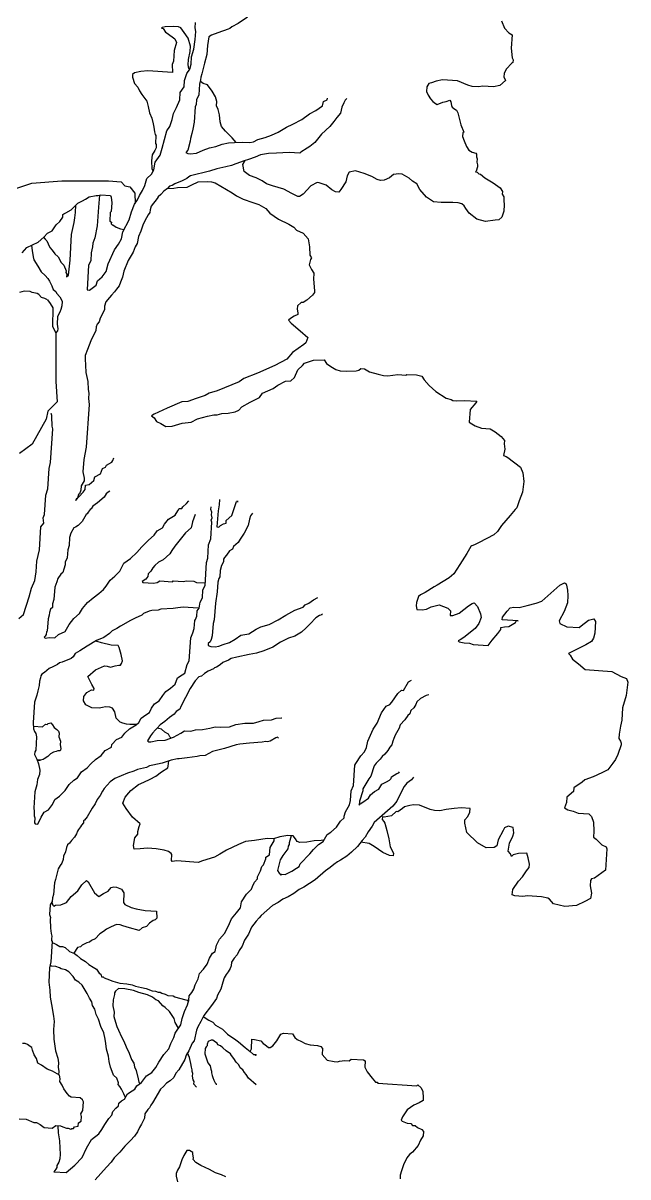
# Model space of a CAD drawing. Header units: millimetres. Extents: x 577 to 2337, y 236 to 943.
# Drawn here: x 830.616 to 832.679, y 705.411 to 709.348 of the extents above; entities that cross this region are included whole.
import ezdxf

# ---------------------------------------------------------------- set-up
doc = ezdxf.new("R2010")
doc.units = ezdxf.units.MM
doc.header["$LTSCALE"] = 0.01
doc.layers.add('06-Furn', color=4, linetype='Continuous')

# ---------------------------------------------------------------- blocks, each defined once
blk = doc.blocks.new('d3')
at = {"layer": '06-Furn', "color": 94}
for points in [[(869.8665, 695.8029), (869.877, 695.7779), (869.8911, 695.7618), (869.9027, 695.7549), (869.8997, 695.7097), (869.9035, 695.6761), (869.9061, 695.6698), (869.9055, 695.6608), (869.9023, 695.6579), (869.8828, 695.638), (869.8757, 695.6233), (869.8749, 695.6113), (869.8802, 695.5988), (869.8608, 695.5819), (869.8393, 695.5773), (869.8031, 695.5797), (869.7878, 695.5777), (869.7666, 695.5791), (869.7518, 695.5831), (869.7163, 695.5976), (869.665, 695.601), (869.6435, 695.5964), (869.628, 695.5914), (869.6187, 695.589), (869.6119, 695.5773), (869.6109, 695.5622), (869.6161, 695.5497), (869.6244, 695.5371), (869.6328, 695.5274), (869.6415, 695.5207), (869.6473, 695.5173), (869.666, 695.5252), (869.6783, 695.5274), (869.6908, 695.5326), (869.6934, 695.5264), (869.6956, 695.5141), (869.6982, 695.5079), (869.7069, 695.5012), (869.7127, 695.4978), (869.7181, 695.4883), (869.7276, 695.4483), (869.738, 695.4233), (869.7348, 695.4205), (869.734, 695.4084), (869.739, 695.3929), (869.7469, 695.3742), (869.7551, 695.3615), (869.7668, 695.3547), (869.7787, 695.3509), (869.7815, 695.3476), (869.7809, 695.3386), (869.7835, 695.3324), (869.7827, 695.3203), (869.7851, 695.311), (869.7847, 695.305), (869.7807, 695.2901), (869.7775, 695.2873), (869.7835, 695.2869), (869.7891, 695.2804), (869.7952, 695.28), (869.8094, 695.2669), (869.8386, 695.2498), (869.8618, 695.2331), (869.87, 695.2204), (869.8694, 695.2114), (869.8748, 695.2019), (869.874, 695.1899), (869.876, 695.1746), (869.8746, 695.1534), (869.8672, 695.1327), (869.8575, 695.1242), (869.8452, 695.122), (869.8116, 695.1182), (869.7819, 695.1263), (869.7559, 695.1462), (869.7448, 695.1621), (869.7394, 695.1716), (869.7307, 695.1782), (869.7189, 695.182), (869.7008, 695.1832), (869.6613, 695.1829), (869.6341, 695.1847), (869.611, 695.2014), (869.5885, 695.2271), (869.5776, 695.2461), (869.5631, 695.2561), (869.5517, 695.266), (869.5283, 695.2797), (869.5162, 695.2805), (869.4979, 695.2787), (869.485, 695.2674), (869.4663, 695.2596), (869.454, 695.2574), (869.4422, 695.2612), (869.4247, 695.2714), (869.3981, 695.2823), (869.3683, 695.2904), (869.3468, 695.2858), (869.3399, 695.2741), (869.3355, 695.2532), (869.3186, 695.227), (869.312, 695.2183), (869.2999, 695.2192), (869.2882, 695.226), (869.2681, 695.2425), (869.2443, 695.2502), (869.2383, 695.2506), (869.2164, 695.2399), (869.1902, 695.2113), (869.1775, 695.2031), (869.1715, 695.2035), (869.151, 695.2139), (869.1246, 695.2278), (869.086, 695.2395), (869.0652, 695.247), (869.0507, 695.257), (869.0302, 695.2675), (869.0065, 695.2752), (868.9892, 695.2884), (868.9847, 695.313), (868.9924, 695.3261)], [(868.8033, 695.6374), (868.8005, 695.6407), (868.7983, 695.6529), (868.7995, 695.6711), (868.8043, 695.698), (868.8055, 695.7161), (868.7983, 695.7439), (868.7844, 695.763), (868.7733, 695.7789), (868.7645, 695.7825), (868.7494, 695.7836), (868.719, 695.7826), (868.7097, 695.7801), (868.7065, 695.7773), (868.7126, 695.7769), (868.7208, 695.7642), (868.7266, 695.7608), (868.7526, 695.7409), (868.7578, 695.7284), (868.75, 695.7017), (868.7476, 695.6654), (868.7437, 695.6536), (868.7449, 695.6262), (868.6604, 695.6318), (868.6361, 695.6304), (868.6145, 695.6258), (868.6081, 695.6202), (868.6075, 695.6111), (868.6151, 695.5894), (868.6264, 695.5765), (868.6316, 695.564), (868.6399, 695.5513), (868.6566, 695.529), (868.6614, 695.5105), (868.666, 695.489), (868.6739, 695.4702), (868.6787, 695.4517), (868.6809, 695.4394), (868.6829, 695.4241), (868.6853, 695.4149), (868.6881, 695.4117), (868.6863, 695.3845), (868.6891, 695.3813), (868.6883, 695.3692), (868.6847, 695.3603), (868.6746, 695.3459), (868.6732, 695.3247), (868.6744, 695.2974), (868.6783, 695.2898)], [(868.9619, 695.3879), (868.9483, 695.4034), (868.9256, 695.4261), (868.9115, 695.4422), (868.9065, 695.4577), (868.9051, 695.4821), (868.9003, 695.5006), (868.895, 695.5131), (868.896, 695.5281), (868.891, 695.5436), (868.8802, 695.5626), (868.8635, 695.5849), (868.8486, 695.5889), (868.8399, 695.5956), (868.8392, 695.5974)], [(868.3181, 694.8512), (868.3269, 694.838), (868.3362, 694.8233), (868.3354, 694.7591), (868.3461, 694.7377), (868.3461, 694.7057), (868.3461, 694.6576), (868.3461, 694.6148), (868.3461, 694.572), (868.3514, 694.5026), (868.3193, 694.4705), (868.314, 694.4438), (868.2658, 694.3582), (868.2658, 694.3582), (868.223, 694.3262)], [(868.2129, 695.2316), (868.2644, 695.2487), (868.3673, 695.2573), (868.5088, 695.2573), (868.5259, 695.2573), (868.5688, 695.253), (868.5817, 695.2402), (868.5988, 695.2359), (868.616, 695.2145), (868.6167, 695.1797)], [(868.7275, 695.2301), (868.7489, 695.2317), (868.7611, 695.234), (868.7946, 695.2347), (868.8103, 695.2428), (868.8322, 695.2535), (868.8626, 695.2545), (868.8777, 695.2534), (868.8895, 695.2496), (868.9479, 695.2154), (868.9624, 695.2053), (868.9859, 695.1947), (869.0185, 695.1834), (869.0393, 695.1759), (869.0626, 695.1622), (869.0767, 695.1461), (869.1057, 695.126), (869.1409, 695.1085), (869.1584, 695.0982), (869.1668, 695.0886), (869.1904, 695.0779), (869.2073, 695.0586), (869.2115, 695.031), (869.2127, 695.0036), (869.2181, 694.9942), (869.2147, 694.9883), (869.2105, 694.9704), (869.2185, 694.9547), (869.2268, 694.942), (869.2254, 694.9209), (869.2288, 694.8813), (869.2284, 694.8752), (869.2217, 694.8666), (869.2024, 694.8497), (869.1897, 694.8414), (869.1837, 694.8418), (869.1708, 694.8306), (869.17, 694.8185), (869.1722, 694.8062), (869.1718, 694.8002), (869.1593, 694.795), (869.1466, 694.7867), (869.1402, 694.7811), (869.1487, 694.7714), (869.1802, 694.745), (869.206, 694.7221), (869.1988, 694.7044), (869.1923, 694.6987), (869.1541, 694.671), (869.1343, 694.648), (869.0935, 694.6265), (869.0341, 694.6002), (868.9874, 694.5821), (868.9715, 694.571), (868.8966, 694.5396), (868.8689, 694.5324), (868.8562, 694.5241), (868.8252, 694.5141), (868.7972, 694.5038), (868.7759, 694.5022), (868.726, 694.4813), (868.6821, 694.46), (868.6726, 694.4545), (868.6813, 694.4479), (868.6895, 694.4352), (868.7042, 694.4282), (868.7217, 694.4179), (868.7431, 694.4195), (868.7771, 694.4294), (868.8077, 694.4334), (868.8296, 694.444), (868.8636, 694.4539), (868.8852, 694.4585), (868.8972, 694.4577), (868.9127, 694.4627), (868.9341, 694.4643), (868.9586, 694.4688), (868.9711, 694.474), (868.981, 694.4855), (869.0093, 694.5018), (869.0407, 694.5179), (869.0508, 694.5323), (869.0882, 694.548), (869.1041, 694.5591), (869.1293, 694.5726), (869.1476, 694.5744), (869.1605, 694.5857), (869.1714, 694.6122), (869.1875, 694.6263), (869.1941, 694.635), (869.2251, 694.645), (869.2615, 694.6456), (869.2698, 694.6329), (869.2843, 694.6229), (869.3018, 694.6126), (869.3167, 694.6086), (869.3378, 694.6072), (869.3712, 694.6079), (869.3805, 694.6104), (869.3869, 694.616), (869.399, 694.6152), (869.4165, 694.6049), (869.4463, 694.5969), (869.4642, 694.5926), (869.4793, 694.5916), (869.5129, 694.5954), (869.54, 694.5936), (869.5433, 694.5964), (869.5765, 694.5942), (869.5944, 694.59), (869.6026, 694.5773), (869.6195, 694.558), (869.6425, 694.5383), (869.6773, 694.5147), (869.6952, 694.5105), (869.701, 694.5071), (869.7131, 694.5063), (869.7405, 694.5075), (869.7827, 694.5046), (869.7793, 694.4988), (869.7596, 694.4759), (869.7568, 694.4336), (869.7654, 694.4269), (869.7771, 694.4201), (869.7978, 694.4127), (869.828, 694.4106), (869.8455, 694.4004), (869.8656, 694.3839), (869.8769, 694.371), (869.8761, 694.3589), (869.8779, 694.3406), (869.8735, 694.3197), (869.8823, 694.316), (869.8881, 694.3126), (869.9314, 694.2794), (869.9393, 694.2607), (869.9433, 694.2301), (869.9378, 694.1941), (869.9268, 694.1645), (869.9191, 694.1407), (869.9127, 694.1351), (869.8962, 694.115), (869.8666, 694.0806), (869.8531, 694.0603), (869.8402, 694.049), (869.7899, 694.022), (869.7742, 694.014), (869.7649, 694.0116), (869.7617, 694.0088), (869.748, 693.9854), (869.7243, 693.9476), (869.7039, 693.9156), (869.6878, 693.9015), (869.6468, 693.877), (869.6373, 693.8715), (869.6057, 693.8524), (869.59, 693.8444), (869.5836, 693.8387), (869.5761, 693.818), (869.5753, 693.8059), (869.5775, 693.7937), (869.5956, 693.7925), (869.6109, 693.7945), (869.6266, 693.8025), (869.6544, 693.8097), (869.684, 693.7987), (869.6924, 693.789), (869.6914, 693.7739), (869.7005, 693.7733), (869.7222, 693.781), (869.7542, 693.8061), (869.7669, 693.8144), (869.7731, 693.817), (869.7844, 693.8041), (869.7949, 693.7791), (869.7971, 693.7669), (869.7896, 693.7461), (869.7763, 693.7288), (869.7379, 693.698), (869.7252, 693.6898), (869.719, 693.6872), (869.7218, 693.684), (869.7397, 693.6797), (869.7578, 693.6785), (869.7697, 693.6747), (869.821, 693.6713), (869.8343, 693.6886), (869.854, 693.7115), (869.8641, 693.726), (869.8645, 693.732), (869.8768, 693.7342), (869.8921, 693.7362), (869.9142, 693.7499), (869.9176, 693.7558), (869.9237, 693.7554), (869.8693, 693.759), (869.8699, 693.768), (869.8864, 693.7882), (869.8963, 693.7996), (869.9086, 693.8018), (869.9267, 693.8006), (869.9545, 693.8079), (869.9852, 693.8149), (870.004, 693.8228), (870.0652, 693.8763), (870.0809, 693.8843), (870.0867, 693.8809), (870.0891, 693.8716), (870.0913, 693.8594), (870.0931, 693.8411), (870.0915, 693.8169), (870.0804, 693.7873), (870.0631, 693.7551), (870.0655, 693.7459), (870.0891, 693.7352), (870.1313, 693.7324), (870.1378, 693.738), (870.1633, 693.7575), (870.1819, 693.7623), (870.1873, 693.7529), (870.1847, 693.7136), (870.1804, 693.6957), (870.1736, 693.6841), (870.1547, 693.6732), (870.0951, 693.6438), (870.1007, 693.6374), (870.109, 693.6247), (870.1291, 693.6082), (870.152, 693.5885), (870.2426, 693.5824), (870.2748, 693.5651), (870.2925, 693.5579), (870.2977, 693.5454), (870.2917, 693.5003), (870.2798, 693.4586), (870.277, 693.4164), (870.2725, 693.3955), (870.2677, 693.3685), (870.2667, 693.3534), (870.2721, 693.3439), (870.2747, 693.3377), (870.2743, 693.3317), (870.2631, 693.2991), (870.2558, 693.2814), (870.246, 693.2699), (870.2292, 693.2467), (870.2135, 693.2387), (870.1916, 693.228), (870.1791, 693.2228), (870.1512, 693.2125), (870.1415, 693.2041), (870.1129, 693.1848), (870.1121, 693.1727), (870.0896, 693.153), (870.0883, 693.1349), (870.0811, 693.1172), (870.0928, 693.1103), (870.1107, 693.1061), (870.1284, 693.0988), (870.1646, 693.0964), (870.1731, 693.0868), (870.1809, 693.068), (870.1819, 693.0377), (870.1805, 693.0165), (870.1891, 693.0099), (870.2091, 692.9904), (870.2238, 692.9833), (870.2264, 692.9771), (870.2215, 692.9046), (870.1833, 692.8769), (870.174, 692.8744), (870.1706, 692.8686), (870.1694, 692.8505), (870.1738, 692.8259), (870.1696, 692.808), (870.1507, 692.7972), (870.1225, 692.7839), (870.0828, 692.7805), (870.044, 692.7891), (870.0299, 692.8052), (870.0241, 692.8087), (870.0032, 692.8131), (869.9549, 692.8163), (869.9396, 692.8143), (869.9124, 692.8161), (869.9035, 692.8198), (869.9047, 692.8379), (869.9249, 692.8669), (869.938, 692.8811), (869.9515, 692.9015), (869.9613, 692.9129), (869.9621, 692.925), (869.9575, 692.9465), (869.9525, 692.962), (869.9251, 692.9608), (869.9066, 692.956), (869.9001, 692.9504), (869.8977, 692.9596), (869.8893, 692.9693), (869.8941, 692.9963), (869.9048, 693.0198), (869.9086, 693.0317), (869.9068, 693.05), (869.8889, 693.0542), (869.8764, 693.049), (869.8728, 693.0401), (869.8555, 693.0079), (869.851, 692.987), (869.8416, 692.9816), (869.8142, 692.9804), (869.785, 692.9975), (869.748, 693.0333), (869.741, 693.0641), (869.7418, 693.0762), (869.7517, 693.0877), (869.7587, 693.1023), (869.7595, 693.1144), (869.7293, 693.1164), (869.705, 693.115), (869.6774, 693.1108), (869.6559, 693.1062), (869.6377, 693.1074), (869.6229, 693.1114), (869.5874, 693.1259), (869.5663, 693.1273), (869.554, 693.1251), (869.5355, 693.1203), (869.5291, 693.1147), (869.5132, 693.1036), (869.5071, 693.104), (869.491, 693.0899), (869.4665, 693.0855), (869.4604, 693.0859), (869.4598, 693.0768), (869.4655, 693.0704), (869.4681, 693.0642), (869.4755, 693.0394), (869.4828, 693.0116), (869.487, 692.9841), (869.4977, 692.9621), (869.497, 692.9531), (869.485, 692.9539), (869.4614, 692.9645), (869.4325, 692.9847), (869.4149, 692.9949), (869.3868, 693)], [(868.3181, 694.8512), (868.3093, 694.8548), (868.2974, 694.8587), (868.2889, 694.8683), (868.2831, 694.8718), (868.2652, 694.876), (868.2594, 694.8794), (868.2382, 694.8808), (868.2227, 694.8758)], [(868.2318, 695.0116), (868.2481, 695.0287), (868.2858, 695.0474), (868.3051, 695.0643), (868.3182, 695.0786), (868.3339, 695.0867), (868.3474, 695.107), (868.3602, 695.1183), (868.3703, 695.1328), (868.3709, 695.1418), (868.3741, 695.1446), (868.3804, 695.1472), (868.3993, 695.1581), (868.422, 695.1808), (868.4377, 695.1889), (868.4472, 695.1943), (868.4599, 695.2026), (868.4844, 695.207), (868.4905, 695.2066), (868.4997, 695.209), (868.5329, 695.2068), (868.5355, 695.2005), (868.5373, 695.1822), (868.5353, 695.152), (868.5321, 695.1492), (868.5301, 695.119), (868.5359, 695.1156), (868.5355, 695.1096), (868.5383, 695.1064), (868.5414, 695.1062)], [(868.5414, 695.1062), (868.5522, 695.0982), (868.567, 695.0926), (868.5794, 695.091)], [(868.6224, 693.4016), (868.5992, 693.4012), (868.5871, 693.402), (868.5752, 693.4059), (868.5664, 693.4095), (868.5521, 693.4226), (868.5475, 693.4441), (868.5392, 693.4568), (868.5304, 693.4604), (868.5153, 693.4614), (868.506, 693.459), (868.4937, 693.4568), (868.4696, 693.4584), (868.4491, 693.4689), (868.4408, 693.4816), (868.4418, 693.4967), (868.4519, 693.5111), (868.4676, 693.5192), (868.4766, 693.5186), (868.477, 693.5246), (868.4688, 693.5373), (868.4555, 693.5655), (868.4813, 693.588), (868.5125, 693.6011), (868.5215, 693.6005), (868.5334, 693.5967), (868.5489, 693.6017), (868.5612, 693.6039), (868.5672, 693.6035), (868.5706, 693.6093), (868.5743, 693.6182), (868.5696, 693.6397), (868.5622, 693.6645), (868.5596, 693.6707), (868.5354, 693.6723), (868.5026, 693.6806), (868.4877, 693.6846), (868.4849, 693.6878)], [(868.27, 693.3959), (868.3015, 693.3938), (868.3112, 693.4023), (868.3172, 693.4019), (868.3204, 693.4047), (868.3297, 693.4071), (868.3353, 693.4007), (868.3408, 693.3912), (868.3494, 693.3846), (868.3551, 693.3781), (868.3577, 693.3719), (868.3569, 693.3598), (868.3619, 693.3443), (868.3611, 693.3323), (868.3633, 693.32), (868.3629, 693.3139), (868.3597, 693.3111), (868.3536, 693.3115), (868.3474, 693.3089), (868.3381, 693.3065), (868.3287, 693.3011), (868.319, 693.2926), (868.3063, 693.2844), (868.3031, 693.2815), (868.2939, 693.2791), (868.2831, 693.2797), (868.2939, 693.2791)], [(868.7397, 693.3549), (868.7386, 693.3555), (868.7358, 693.3587), (868.7304, 693.3682), (868.7187, 693.375), (868.7072, 693.3849), (868.6923, 693.3889)], [(869.2603, 693.0068), (869.2519, 693.0058), (869.2276, 693.0044), (869.203, 693), (869.1787, 692.9986), (869.1698, 693.0022), (869.1644, 693.0117), (869.1559, 693.0214), (869.1378, 693.0226), (869.1103, 693.0184), (869.0885, 693.0107), (869.0674, 693.0121), (869.0245, 693.0059), (868.9939, 693.0019), (868.969, 692.9914), (868.9283, 692.9729), (868.9062, 692.9592), (868.8873, 692.9484), (868.847, 692.9359), (868.8315, 692.9309), (868.7591, 692.9357), (868.7438, 692.9337), (868.741, 692.9369), (868.7424, 692.9581), (868.7396, 692.9613), (868.7309, 692.9679), (868.716, 692.9719), (868.689, 692.9768), (868.6589, 692.9788), (868.6345, 692.9774), (868.6132, 692.9758), (868.611, 692.9881), (868.6158, 693.015), (868.6257, 693.0265), (868.6263, 693.0356), (868.6305, 693.0535), (868.6341, 693.0623), (868.6084, 693.0853), (868.586, 693.1141), (868.5752, 693.133), (868.5826, 693.1537), (868.5957, 693.168), (868.6023, 693.1766), (868.6279, 693.1962), (868.6466, 693.204), (868.6686, 693.2147), (868.6875, 693.2255), (868.7066, 693.2394), (868.7287, 693.2531), (868.7292, 693.2591), (868.7324, 693.2773)], [(868.3333, 692.7954), (868.3366, 692.7851), (868.3394, 692.7818), (868.3457, 692.7845), (868.364, 692.7863), (868.3827, 692.7941), (868.3992, 692.8142), (868.4218, 692.834), (868.4352, 692.8543), (868.4514, 692.8684), (868.4572, 692.8649), (868.4789, 692.8271), (868.4932, 692.814), (868.4964, 692.8168), (868.5091, 692.8251), (868.5248, 692.8331), (868.5347, 692.8446), (868.5439, 692.847), (868.553, 692.8464), (868.5707, 692.8392), (868.5789, 692.8265), (868.5767, 692.7933), (868.5823, 692.7868), (868.6029, 692.7764), (868.6208, 692.7721), (868.6508, 692.7671), (868.69, 692.7645), (868.6914, 692.7401), (868.685, 692.7345), (868.6787, 692.7319), (868.6661, 692.7236), (868.6562, 692.7121), (868.6407, 692.7071), (868.631, 692.6987), (868.5982, 692.7069), (868.5745, 692.7146), (868.5656, 692.7182), (868.5536, 692.719), (868.5348, 692.7112), (868.5191, 692.7031), (868.5095, 692.6947), (868.4968, 692.6864), (868.4805, 692.6693), (868.468, 692.6641), (868.4616, 692.6585), (868.4523, 692.656), (868.4366, 692.648), (868.4302, 692.6424), (868.4209, 692.6399), (868.4079, 692.6205)], [(869.0094, 692.2855), (869.0133, 692.2941), (869.0155, 692.3273), (869.0246, 692.3267), (869.0455, 692.3223), (869.054, 692.3126), (869.0598, 692.3092), (869.0713, 692.2993), (869.0773, 692.2989), (869.0868, 692.3043), (869.1001, 692.3216), (869.1137, 692.345), (869.123, 692.3474), (869.1532, 692.3454), (869.1614, 692.3327), (869.1701, 692.3261), (869.1848, 692.319), (869.1965, 692.3122), (869.2144, 692.3079), (869.2385, 692.3063), (869.2504, 692.3025), (869.256, 692.296), (869.2546, 692.2749), (869.2715, 692.2556), (869.2955, 692.251), (869.3075, 692.2502), (869.3138, 692.2528), (869.3321, 692.2546), (869.3472, 692.2536), (869.3536, 692.2592), (869.3959, 692.2564), (869.4017, 692.253), (869.4003, 692.2318), (869.4083, 692.2161), (869.425, 692.1938), (869.4363, 692.1809), (869.4424, 692.1805), (869.4452, 692.1773), (869.578, 692.1684), (869.5812, 692.1712), (869.5927, 692.1613), (869.5979, 692.1489), (869.5995, 692.1275), (869.5989, 692.1185), (869.5862, 692.1102), (869.5675, 692.1024), (869.5452, 692.0857), (869.5285, 692.0625), (869.5246, 692.0507), (869.5275, 692.0475), (869.5452, 692.0402), (869.5572, 692.0394), (869.5629, 692.033), (869.5719, 692.0324), (869.5806, 692.0257), (869.5953, 692.0187), (869.6009, 692.0122), (869.5999, 691.9971), (869.5898, 691.9826), (869.5826, 691.9649), (869.5629, 691.942), (869.5532, 691.9335), (869.5433, 691.9221), (869.5327, 691.8985), (869.5252, 691.8778), (869.5212, 691.8629), (869.5204, 691.8508)], [(868.9265, 691.8572), (868.9118, 691.8642), (868.8911, 691.8717), (868.8705, 691.8822), (868.8412, 691.8963), (868.8237, 691.9065), (868.8152, 691.9162), (868.8156, 691.9222), (868.8134, 691.9345), (868.8138, 691.9405), (868.8021, 691.9474), (868.7931, 691.948), (868.7828, 691.9305), (868.7758, 691.9158), (868.7681, 691.892), (868.7613, 691.8804), (868.7574, 691.8685), (868.7568, 691.8594), (868.7617, 691.8409)], [(868.2212, 692.056), (868.2453, 692.0544), (868.2719, 692.0435), (868.2809, 692.0429), (868.2926, 692.036), (868.3071, 692.026), (868.3343, 692.0242), (868.3469, 692.0324), (868.362, 692.0314), (868.3709, 692.0278), (868.3828, 692.0239), (868.3888, 692.0235), (868.3976, 692.0199), (868.4009, 692.0227), (868.4069, 692.0223), (868.4103, 692.0282), (868.4226, 692.0304), (868.4234, 692.0424), (868.4329, 692.0479), (868.4339, 692.063), (868.4315, 692.0722), (868.4383, 692.0839), (868.4403, 692.1141), (868.4377, 692.1203), (868.4291, 692.127), (868.3989, 692.129), (868.393, 692.1324), (868.3846, 692.1421), (868.3735, 692.158), (868.3683, 692.1705), (868.36, 692.1831), (868.3607, 692.1922), (868.3584, 692.2045), (868.3351, 692.2182), (868.3174, 692.2254), (868.2971, 692.2389), (868.2854, 692.2457), (868.2804, 692.2612), (868.2721, 692.2739), (868.2671, 692.2894), (868.2647, 692.2987), (868.2588, 692.3021), (868.2502, 692.3087), (868.2413, 692.3124), (868.2323, 692.313)]]:
    blk.add_lwpolyline(points, dxfattribs=at)
at = {"layer": '06-Furn', "color": 32}
for points in [[(868.4957, 695.208), (868.4924, 695.1672), (868.488, 695.1036), (868.4798, 695.0617), (868.4725, 695.044), (868.4717, 695.032), (868.4673, 695.011), (868.4655, 694.9839), (868.4584, 694.9692), (868.4528, 694.8846), (868.4618, 694.884), (868.4842, 694.9007), (868.4882, 694.9156), (868.5043, 694.9297), (868.5176, 694.947), (868.5254, 694.9738), (868.5468, 695.0209), (868.5603, 695.0412), (868.5705, 695.0587), (868.5752, 695.0827), (868.5961, 695.1237), (868.604, 695.1505), (868.6148, 695.177), (868.6249, 695.1915), (868.6319, 695.2062), (868.6422, 695.2237), (868.6495, 695.2414), (868.6571, 695.2652), (868.6732, 695.2792), (868.6803, 695.2939), (868.6851, 695.3209), (868.7018, 695.344), (868.7095, 695.3678), (868.7256, 695.4274), (868.7356, 695.4418), (868.7433, 695.4656), (868.7477, 695.4865), (868.7582, 695.507), (868.7691, 695.5336), (868.7707, 695.5578), (868.7842, 695.5781), (868.7856, 695.5992), (868.7932, 695.623), (868.8033, 695.6374), (868.8075, 695.6554), (868.8091, 695.6795), (868.817, 695.7063), (868.8222, 695.7393), (868.824, 695.7664), (868.8218, 695.7787), (868.823, 695.7968)], [(869.0001, 695.8153), (868.9683, 695.7932), (868.9464, 695.7825), (868.94, 695.7769), (868.9337, 695.7743), (868.8995, 695.7614), (868.8778, 695.7537), (868.8683, 695.7483), (868.8633, 695.7183), (868.8613, 695.6881), (868.8532, 695.6584), (868.8447, 695.6225), (868.8409, 695.6107), (868.8403, 695.6016), (868.8363, 695.5867), (868.8339, 695.5505), (868.8266, 695.5328), (868.8256, 695.5177), (868.822, 695.5088), (868.8185, 695.4575), (868.8139, 695.4336), (868.8099, 695.4187), (868.8057, 695.4008), (868.8051, 695.3917), (868.797, 695.3619), (868.7904, 695.3533), (868.7962, 695.3499), (868.8052, 695.3493), (868.8266, 695.3509), (868.8485, 695.3615), (868.8703, 695.3692), (868.8918, 695.3738), (868.9135, 695.3814), (868.9351, 695.3861), (868.9564, 695.3877), (868.9838, 695.3889), (869.0079, 695.3873), (869.0202, 695.3895), (869.0359, 695.3975), (869.0606, 695.4049), (869.0824, 695.4126), (869.1043, 695.4233), (869.1327, 695.4395), (869.1546, 695.4502), (869.186, 695.4663), (869.2116, 695.4858), (869.2335, 695.4965), (869.2559, 695.5132), (869.2599, 695.5281), (869.2724, 695.5333), (869.2728, 695.5393)], [(869.3394, 695.5379), (869.333, 695.5323), (869.3293, 695.5234), (869.3223, 695.5087), (869.3178, 695.4878), (869.3048, 695.4735), (869.2947, 695.459), (869.2814, 695.4417), (869.2524, 695.4164), (869.2391, 695.3991), (869.2293, 695.3876), (869.2132, 695.3735), (869.2037, 695.3681), (869.1816, 695.3544), (869.1784, 695.3516), (869.1421, 695.354), (869.0995, 695.3508), (869.0721, 695.3496), (869.0445, 695.3454), (869.0258, 695.3375), (869.0041, 695.3299), (868.9886, 695.3249), (868.9606, 695.3146), (868.9451, 695.3096), (868.9266, 695.3048), (868.8958, 695.2977), (868.871, 695.2903), (868.8062, 695.2734), (868.8, 695.2708), (868.7936, 695.2651), (868.7779, 695.2571), (868.7529, 695.2466), (868.7434, 695.2412), (868.7342, 695.2388), (868.7275, 695.2301), (868.7149, 695.2219), (868.705, 695.2104), (868.6953, 695.202), (868.6919, 695.1961), (868.672, 695.1702), (868.6682, 695.1583), (868.6676, 695.1492), (868.6609, 695.1406), (868.6504, 695.1201), (868.6434, 695.1054), (868.6359, 695.0847), (868.6287, 695.0669), (868.6241, 695.043), (868.6172, 695.0313), (868.61, 695.0136), (868.5929, 694.9844), (868.5784, 694.949), (868.5739, 694.9281), (868.5667, 694.9104), (868.5629, 694.8985), (868.553, 694.887), (868.5463, 694.8784), (868.5365, 694.8669), (868.5298, 694.8583), (868.5168, 694.844), (868.5127, 694.8291), (868.5119, 694.817), (868.4978, 694.7876), (868.494, 694.7758), (868.4874, 694.7671), (868.4837, 694.7583), (868.4829, 694.7462), (868.4654, 694.711), (868.4543, 694.6814), (868.4469, 694.6607), (868.4461, 694.6486), (868.4477, 694.6273), (868.4491, 694.6029), (868.4561, 694.5721), (868.4573, 694.5447), (868.4595, 694.5325), (868.4583, 694.5144), (868.4599, 694.493), (868.4502, 694.3481), (868.4414, 694.3063), (868.4386, 694.264), (868.4432, 694.2425), (868.4426, 694.2334), (868.4323, 694.2159), (868.4313, 694.2008), (868.4275, 694.1889), (868.4242, 694.1861), (868.4204, 694.1743), (868.4172, 694.1714), (868.4138, 694.1656), (868.4399, 694.1942), (868.4466, 694.2028), (868.4476, 694.2179), (868.4599, 694.2201), (868.476, 694.2342), (868.4798, 694.2461), (868.4987, 694.257), (868.506, 694.2747), (868.5154, 694.2801), (868.5189, 694.2859), (868.5378, 694.2968), (868.5412, 694.3026), (868.5448, 694.3115)], [(868.3047, 695.064), (868.3097, 695.058), (868.3153, 695.0515), (868.3208, 695.0421), (868.326, 695.0296), (868.3345, 695.0199), (868.3427, 695.0072), (868.3542, 694.9974), (868.365, 694.9784), (868.3735, 694.9688), (868.3813, 694.9501), (868.3809, 694.944), (868.3835, 694.9378), (868.3829, 694.9287), (868.3894, 694.9344), (868.3958, 694.9855), (868.3996, 695.0734), (868.4087, 695.1144), (868.4113, 695.1301), (868.4135, 695.1484), (868.4151, 695.1739)], [(868.264, 695.0366), (868.2663, 695.0192), (868.2693, 694.997), (868.2717, 694.9877), (868.2853, 694.9656), (868.2962, 694.9467), (868.3105, 694.9336), (868.3189, 694.9239), (868.3244, 694.9145), (868.3324, 694.8988), (868.3377, 694.8863), (868.3463, 694.8796), (868.3489, 694.8734), (868.3602, 694.8605), (868.3656, 694.8511), (868.3682, 694.8448), (868.3672, 694.8297), (868.3634, 694.8179), (868.3598, 694.809), (868.3527, 694.7943), (868.3509, 694.7671), (868.3529, 694.7518), (868.3521, 694.7454), (868.3461, 694.7377)], [(868.2201, 693.7631), (868.2362, 693.7772), (868.2553, 693.8366), (868.2634, 693.8664), (868.2743, 693.8929), (868.2793, 693.9229), (868.2817, 693.9592), (868.2904, 693.998), (868.2956, 694.0765), (868.3055, 694.0879), (868.3037, 694.1063), (868.3075, 694.1181), (868.312, 694.1845), (868.3194, 694.2053), (868.324, 694.2747), (868.3285, 694.2956), (868.3361, 694.4103), (868.3337, 694.4196), (868.3343, 694.4286), (868.3323, 694.4439), (868.3331, 694.456), (868.3305, 694.4623), (868.3303, 694.4592)], [(868.5311, 694.1972), (868.5249, 694.1946), (868.5184, 694.1889), (868.5116, 694.1773), (868.489, 694.1575), (868.4731, 694.1465), (868.4665, 694.1378), (868.4633, 694.135), (868.4566, 694.1264), (868.4532, 694.1205), (868.45, 694.1177), (868.4363, 694.0944), (868.4232, 694.0801), (868.4138, 694.0746), (868.4075, 694.072), (868.3973, 694.0545), (868.3932, 694.0396), (868.3914, 694.0125), (868.3874, 693.9976), (868.3856, 693.9704), (868.3785, 693.9557), (868.3779, 693.9467), (868.3739, 693.9318), (868.3701, 693.9199), (868.3636, 693.9143), (868.3536, 693.8998), (868.3497, 693.8879), (868.3425, 693.8702), (868.3397, 693.8279), (868.3356, 693.813), (868.3348, 693.801), (868.3284, 693.7953), (868.3246, 693.7835), (868.3239, 693.7744), (868.3201, 693.7625), (868.3173, 693.7203), (868.3141, 693.7174), (868.3135, 693.7084), (868.31, 693.7026), (868.3068, 693.6997), (868.3096, 693.6965), (868.3249, 693.6985), (868.343, 693.6973), (868.3559, 693.7086), (868.3779, 693.7192), (868.3916, 693.7426), (868.4081, 693.7627), (868.4274, 693.7796), (868.4377, 693.7971), (868.4542, 693.8172), (868.4735, 693.8341), (868.4926, 693.848), (868.5087, 693.8621), (868.5186, 693.8736), (868.5321, 693.8939), (868.5482, 693.908), (868.5645, 693.9251), (868.5784, 693.9514), (868.6007, 693.9681), (868.6232, 693.9879), (868.6397, 694.008), (868.6625, 694.0307), (868.6818, 694.0476), (868.6919, 694.0621), (868.7108, 694.073), (868.7176, 694.0846), (868.7309, 694.1019), (868.7531, 694.1156), (868.7631, 694.1301), (868.7668, 694.139), (868.7758, 694.1384), (868.7792, 694.1442), (868.7921, 694.1555), (868.8006, 694.1652)], [(868.8319, 693.798), (868.7806, 693.8015), (868.7623, 693.7997), (868.747, 693.7977), (868.7043, 693.7944), (868.695, 693.792), (868.6737, 693.7904), (868.6645, 693.788), (868.6457, 693.7802), (868.6393, 693.7745), (868.6174, 693.7639), (868.6017, 693.7558), (868.567, 693.7369), (868.5544, 693.7287), (868.5387, 693.7206), (868.529, 693.7122), (868.5099, 693.6983), (868.4849, 693.6878), (868.4533, 693.6687), (868.428, 693.6522), (868.4123, 693.6442), (868.4054, 693.6325), (868.399, 693.6269), (868.3678, 693.6138), (868.3585, 693.6114), (868.3521, 693.6057), (868.3364, 693.5977), (868.3239, 693.5925), (868.3078, 693.5784), (868.2983, 693.573), (868.2949, 693.5671), (868.2945, 693.5611), (868.2907, 693.5492), (868.2897, 693.5341), (868.2855, 693.5162), (868.2814, 693.5013), (868.2738, 693.4776), (868.2691, 693.4081), (868.2707, 693.3868), (868.2732, 693.3775), (868.2788, 693.3711), (868.281, 693.3588), (868.278, 693.3136), (868.2745, 693.3077), (868.2739, 693.2987), (868.282, 693.283), (868.287, 693.2675), (868.2916, 693.2459), (868.2906, 693.2308), (868.2834, 693.2131), (868.2822, 693.195), (868.2745, 693.1713), (868.2709, 693.1169), (868.2731, 693.1047), (868.2721, 693.0896), (868.2747, 693.0833), (868.2735, 693.0652), (868.2763, 693.062), (868.2854, 693.0614), (868.296, 693.0849), (868.3063, 693.1024), (868.322, 693.1105), (868.3353, 693.1278), (868.3425, 693.1455), (868.3584, 693.1566), (868.378, 693.1765), (868.3914, 693.1968), (868.4075, 693.2109), (868.4202, 693.2191), (868.4337, 693.2395), (868.4528, 693.2533), (868.4659, 693.2676), (868.482, 693.2817), (868.5011, 693.2956), (868.5144, 693.3129), (868.5364, 693.3236), (868.537, 693.3326), (868.5533, 693.3497), (868.572, 693.3576), (868.5821, 693.3721), (868.5982, 693.3861), (868.6203, 693.3998), (868.63, 693.4083), (868.637, 693.423), (868.6529, 693.434), (868.6656, 693.4423), (868.6726, 693.457), (868.6827, 693.4714), (868.6986, 693.4825), (868.7119, 693.4998), (868.722, 693.5143), (868.7379, 693.5254), (868.754, 693.5395), (868.7614, 693.5602), (868.7773, 693.5712), (868.7868, 693.5767), (868.7948, 693.6065), (868.8017, 693.6181), (868.8069, 693.6966), (868.8142, 693.7143), (868.8182, 693.7292), (868.82, 693.7564), (868.8232, 693.7592), (868.8271, 693.7711), (868.8283, 693.7892), (868.8349, 693.7978), (868.8393, 693.8188), (868.8464, 693.8335), (868.8482, 693.8606), (868.8553, 693.8753), (868.8605, 693.9538), (868.8645, 693.9687), (868.8676, 694.014), (868.875, 694.0347), (868.8788, 694.0921), (868.8762, 694.0983), (868.8799, 694.1071), (868.8774, 694.1164), (868.878, 694.1255), (868.8756, 694.1347), (868.8762, 694.1438)], [(868.9052, 694.1691), (868.904, 694.151), (868.8996, 694.1301), (868.8959, 694.0757), (868.902, 694.0753), (868.9084, 694.081), (868.9179, 694.0864), (868.9271, 694.0888), (868.9278, 694.0979), (868.9471, 694.1148), (868.9624, 694.1623), (868.9684, 694.1619), (868.9624, 694.1623)], [(868.8221, 694.1185), (868.8122, 694.0935), (868.8118, 694.0874), (868.8078, 694.0725), (868.7885, 694.0556), (868.7619, 694.021), (868.752, 694.0096), (868.742, 693.9951), (868.7351, 693.9834), (868.7126, 693.9637), (868.6969, 693.9556), (868.684, 693.9444), (868.6774, 693.9357), (868.6705, 693.9241), (868.6609, 693.9156), (868.6603, 693.9065), (868.6536, 693.8979), (868.6409, 693.8896), (868.6437, 693.8864), (868.68, 693.884), (868.6922, 693.8862), (868.7017, 693.8916), (868.744, 693.8888), (868.7472, 693.8916), (868.7804, 693.8894), (868.7927, 693.8916), (868.8168, 693.89), (868.8257, 693.8864), (868.8559, 693.8844)], [(869.0173, 694.1222), (869.0107, 694.1136), (869.0068, 694.1017), (869.0024, 694.0808), (868.9885, 694.0544), (868.975, 694.0341), (868.9682, 694.0224), (868.9521, 694.0083), (868.9485, 693.9995), (868.939, 693.994), (868.9289, 693.9795), (868.9223, 693.9709), (868.9189, 693.9651), (868.9183, 693.956), (868.9114, 693.9443), (868.9072, 693.9264), (868.9058, 693.9053), (868.9024, 693.8995), (868.8985, 693.8876), (868.8963, 693.8544), (868.8907, 693.8153), (868.8868, 693.758), (868.883, 693.7461), (868.8802, 693.7038), (868.8764, 693.692), (868.8727, 693.6831), (868.8663, 693.6775), (868.8659, 693.6714), (868.8747, 693.6678), (868.8898, 693.6668), (868.9021, 693.669), (868.9176, 693.6741), (868.9393, 693.6817), (868.9583, 693.6926), (868.9774, 693.7064), (869.005, 693.7107), (869.0303, 693.7272), (869.046, 693.7352), (869.0738, 693.7424), (869.1052, 693.7585), (869.1305, 693.775), (869.1619, 693.7911), (869.1899, 693.8014), (869.1966, 693.81), (869.209, 693.8153), (869.2249, 693.8263), (869.2406, 693.8344)], [(869.2521, 693.779), (869.2549, 693.7758), (869.2457, 693.7734), (869.233, 693.7652), (869.2134, 693.7452), (869.2004, 693.731), (869.1843, 693.7169), (869.1621, 693.7032), (869.1404, 693.6955), (869.1122, 693.6823), (869.0868, 693.6658), (869.0557, 693.6527), (869.0309, 693.6453), (869.0063, 693.6408), (868.9633, 693.6316), (868.9448, 693.6268), (868.9353, 693.6213), (868.9166, 693.6135), (868.9069, 693.605), (868.8942, 693.5968), (868.888, 693.5942), (868.8848, 693.5913), (868.8661, 693.5835), (868.8534, 693.5753), (868.8437, 693.5668), (868.8345, 693.5644), (868.8214, 693.5501), (868.8045, 693.5239), (868.7731, 693.4624), (868.7694, 693.4535), (868.7568, 693.4453), (868.7501, 693.4366), (868.7342, 693.4256), (868.7181, 693.4115), (868.7022, 693.4004), (868.6923, 693.3889), (868.6859, 693.3833), (868.676, 693.3718), (868.6694, 693.3632), (868.6591, 693.3457), (868.662, 693.3425), (868.671, 693.3418), (868.6925, 693.3465), (868.7199, 693.3477), (868.7479, 693.3579), (868.773, 693.3714), (868.7857, 693.3797), (868.8069, 693.3782), (868.8224, 693.3833), (868.8467, 693.3847), (868.8713, 693.3891), (868.8898, 693.3939), (868.9079, 693.3927), (868.9383, 693.3937), (868.96, 693.4014), (868.9906, 693.4054), (869.021, 693.4064), (869.0395, 693.4112), (869.055, 693.4162), (869.0824, 693.4174), (869.0979, 693.4225), (869.1162, 693.4243), (869.1178, 693.4242)], [(869.1487, 693.0218), (869.1423, 692.998), (869.1419, 692.992), (869.1384, 692.9861), (869.1378, 692.9771), (869.1312, 692.9684), (869.1211, 692.954), (869.1177, 692.9481), (869.1111, 692.9395), (869.1026, 692.9036), (869.108, 692.8942), (869.1137, 692.8877), (869.1169, 692.8906), (869.129, 692.8898), (869.1352, 692.8924), (869.1509, 692.9004), (869.1668, 692.9115), (869.1763, 692.9169), (869.1799, 692.9258), (869.2125, 692.96), (869.2256, 692.9743), (869.2419, 692.9914), (869.2578, 693.0024), (869.2715, 693.0258), (869.2841, 693.034), (869.3035, 693.0509), (869.317, 693.0712), (869.3298, 693.0825), (869.3302, 693.0885), (869.3343, 693.1034), (869.348, 693.1268), (869.352, 693.1417), (869.3542, 693.1749), (869.3615, 693.1926), (869.3661, 693.262), (869.3695, 693.2678), (869.3864, 693.294), (869.3995, 693.3083), (869.4066, 693.323), (869.411, 693.3439), (869.4289, 693.3852), (869.4424, 693.4055), (869.4569, 693.4409), (869.4736, 693.464), (869.4861, 693.4693), (869.4927, 693.4779), (869.5129, 693.5069), (869.5257, 693.5182), (869.5318, 693.5178), (869.5489, 693.5469), (869.5594, 693.5529)], [(869.6187, 693.5029), (869.6095, 693.5004), (869.5905, 693.4896), (869.5777, 693.4783), (869.574, 693.4695), (869.5672, 693.4578), (869.5575, 693.4493), (869.5537, 693.4375), (869.5473, 693.4318), (869.5372, 693.4173), (869.5209, 693.4002), (869.5171, 693.3884), (869.5034, 693.365), (869.4995, 693.3531), (869.4959, 693.3443), (869.4921, 693.3324), (869.4854, 693.3238), (869.4786, 693.3121), (869.4687, 693.3006), (869.4591, 693.2922), (869.4524, 693.2835), (869.4394, 693.2692), (869.4327, 693.2606), (869.4212, 693.225), (869.4146, 693.2163), (869.3941, 693.1813), (869.3937, 693.1753), (869.3822, 693.1397), (869.3813, 693.1266), (869.3846, 693.1304), (869.394, 693.1358), (869.4132, 693.1497), (869.42, 693.1614), (869.4329, 693.1726), (869.4486, 693.1807), (869.4589, 693.1982), (869.4746, 693.2062), (869.484, 693.2117), (869.4905, 693.2173), (869.4909, 693.2233), (869.5098, 693.2342), (869.516, 693.2368), (869.5192, 693.2396)], [(869.1027, 693.3585), (869.1055, 693.3552), (869.1027, 693.3585), (869.1055, 693.3552), (869.1027, 693.3585), (869.0964, 693.3558), (869.0775, 693.345), (869.0683, 693.3426), (869.0622, 693.343), (869.05, 693.3408), (869.0073, 693.3376), (868.9737, 693.3337), (868.9614, 693.3315), (868.9212, 693.3191), (868.8811, 693.3096), (868.8559, 693.2961), (868.8376, 693.2943), (868.8284, 693.2919), (868.7948, 693.2881), (868.7672, 693.2839), (868.7612, 693.2843), (868.7396, 693.2796), (868.7086, 693.2696), (868.6778, 693.2626), (868.6656, 693.2603), (868.6561, 693.2549), (868.6253, 693.2479), (868.6128, 693.2426), (868.5911, 693.235), (868.5474, 693.2167), (868.5315, 693.2056), (868.5118, 693.1827), (868.5051, 693.174), (868.4981, 693.1594), (868.488, 693.1449), (868.481, 693.1302), (868.4709, 693.1157), (868.4538, 693.0865), (868.4439, 693.075), (868.4407, 693.0722), (868.4403, 693.0662), (868.4337, 693.0575), (868.4303, 693.0517), (868.4236, 693.043), (868.4202, 693.0372), (868.4166, 693.0284), (868.4097, 693.0167), (868.3999, 693.0052), (868.3932, 692.9966), (868.3868, 692.9909), (868.3832, 692.9821), (868.3791, 692.9672), (868.3721, 692.9525), (868.3713, 692.9404), (868.3674, 692.9285), (868.3608, 692.9199), (868.354, 692.9082), (868.3455, 692.8724), (868.3417, 692.8605), (868.339, 692.8213), (868.3352, 692.8094), (868.3344, 692.7973), (868.3276, 692.7857), (868.3253, 692.7525), (868.3278, 692.7432), (868.3274, 692.7372), (868.3284, 692.7068), (868.3302, 692.6885), (868.3326, 692.6792), (868.332, 692.6702), (868.3317, 692.6671), (868.3321, 692.6643), (868.3344, 692.6609), (868.3297, 692.5915), (868.3253, 692.5705), (868.3221, 692.5222), (868.3263, 692.4947), (868.3277, 692.4703), (868.3343, 692.4335), (868.3363, 692.4182), (868.3386, 692.4059), (868.3404, 692.3876), (868.3385, 692.3604), (868.3393, 692.327), (868.3458, 692.2872), (868.3532, 692.2624), (868.3552, 692.2471), (868.3542, 692.232), (868.3562, 692.2167), (868.3555, 692.2062)], [(869.5665, 693.2213), (869.5599, 693.2127), (869.544, 693.2016), (869.5341, 693.1901), (869.5305, 693.1813), (869.5096, 693.1402), (869.4963, 693.1229), (869.4319, 693.0666), (869.425, 693.0549), (869.4115, 693.0346), (869.4013, 693.0171), (869.3914, 693.0056), (869.3749, 692.9855), (869.3554, 692.9656), (869.3393, 692.9515), (869.3171, 692.9378), (869.3077, 692.9324), (869.295, 692.9241), (869.2821, 692.9129), (869.2662, 692.9018), (869.2308, 692.8708), (869.1927, 692.8461), (869.177, 692.838), (869.1579, 692.8241), (869.139, 692.8133), (869.1203, 692.8054), (869.1044, 692.7944), (869.0855, 692.7835), (869.0468, 692.7497), (869.0402, 692.7411), (869.0303, 692.7296), (869.0138, 692.7095), (869.0031, 692.6859), (868.9896, 692.6656), (868.9822, 692.6449), (868.9721, 692.6304), (868.9651, 692.6157), (868.9552, 692.6042), (868.9452, 692.5897), (868.9443, 692.5777), (868.9407, 692.5688), (868.9339, 692.5571), (868.9272, 692.5485), (868.9204, 692.5368), (868.9164, 692.5219), (868.9087, 692.4982), (868.8982, 692.4776), (868.8944, 692.4658), (868.8777, 692.4426), (868.8511, 692.408), (868.8407, 692.3875), (868.8304, 692.37), (868.8266, 692.3581), (868.8181, 692.3223), (868.8115, 692.3136), (868.8006, 692.2871), (868.7905, 692.2726), (868.7865, 692.2577), (868.766, 692.2227), (868.7561, 692.2112), (868.7491, 692.1965), (868.7362, 692.1853), (868.7235, 692.177), (868.7136, 692.1656), (868.704, 692.1571), (868.6766, 692.1104), (868.67, 692.1018), (868.6663, 692.0929), (868.6599, 692.0873), (868.6498, 692.0728), (868.6488, 692.0577), (868.6383, 692.0372), (868.6315, 692.0255), (868.6245, 692.0108), (868.6144, 691.9963), (868.6013, 691.982), (868.5818, 691.9621), (868.5653, 691.942), (868.5457, 691.9221), (868.5357, 691.9076), (868.5194, 691.8905), (868.4801, 691.8476)], [(868.353, 692.032), (868.3544, 692.0076), (868.3586, 691.9801), (868.36, 691.9557), (868.3616, 691.9344), (868.3606, 691.9193), (868.3568, 691.9074), (868.3499, 691.8958), (868.3495, 691.8897), (868.3461, 691.8839), (868.3395, 691.8752), (868.3817, 691.8724), (868.4107, 691.8978), (868.4367, 691.9233), (868.451, 691.9557), (868.4681, 691.9849), (868.4936, 692.0044), (868.5037, 692.0189), (868.514, 692.0364), (868.5275, 692.0567), (868.5373, 692.0682), (868.5411, 692.0801), (868.551, 692.0915), (868.5607, 692.1), (868.5613, 692.109), (868.5709, 692.1175), (868.5804, 692.1229), (868.5907, 692.1404), (868.6066, 692.1515), (868.616, 692.1569), (868.6229, 692.1686), (868.6388, 692.1797), (868.6555, 692.2028), (868.6744, 692.2137), (868.6877, 692.231), (868.698, 692.2485), (868.7149, 692.2746), (868.7314, 692.2947), (868.7386, 692.3125), (868.7491, 692.333), (868.7531, 692.3479), (868.7732, 692.3768), (868.7777, 692.3978), (868.7853, 692.4215), (868.796, 692.4451), (868.8, 692.46), (868.801, 692.4751), (868.8109, 692.4865), (868.8177, 692.4982), (868.8218, 692.5131), (868.8322, 692.5336), (868.8365, 692.5515), (868.8496, 692.5658), (868.8628, 692.5831), (868.8703, 692.6038), (868.8806, 692.6213), (868.89, 692.6268), (868.8945, 692.6477), (868.9049, 692.6682), (868.9214, 692.6883), (868.9353, 692.7147), (868.946, 692.7383), (868.9625, 692.7584), (868.9758, 692.7757), (868.9802, 692.7966), (868.9971, 692.8228), (869.0134, 692.8399), (869.0171, 692.8487), (869.0241, 692.8634), (869.034, 692.8749), (869.0344, 692.8809), (869.0448, 692.9014), (869.0489, 692.9163), (869.0553, 692.922), (869.0628, 692.9427), (869.0632, 692.9487), (869.0758, 692.957), (869.0775, 692.9811), (869.0911, 693.0045), (869.0916, 693.0118)], [(868.3342, 692.6579), (868.34, 692.6545), (868.3489, 692.6508), (868.3605, 692.644), (868.3696, 692.6434), (868.3785, 692.6398), (868.3927, 692.6267), (868.4104, 692.6194), (868.4191, 692.6128), (868.4306, 692.6029), (868.4481, 692.5927), (868.4595, 692.5828), (868.474, 692.5727), (868.4857, 692.5659), (868.494, 692.5532), (868.4998, 692.5498), (868.5022, 692.5405), (868.5082, 692.5401), (868.5111, 692.5369), (868.5199, 692.5333), (868.5406, 692.5258), (868.5644, 692.5182), (868.5885, 692.5166), (868.6064, 692.5123), (868.6183, 692.5085), (868.6392, 692.5041), (868.6541, 692.5), (868.6749, 692.4926), (868.6869, 692.4918), (868.6958, 692.4882), (868.7018, 692.4877), (868.7077, 692.4843), (868.7195, 692.4805), (868.7284, 692.4769), (868.7465, 692.4757), (868.7523, 692.4722), (868.7642, 692.4684), (868.794, 692.4604), (868.7987, 692.455)], [(868.5838, 692.1287), (868.5786, 692.1412), (868.5705, 692.1569), (868.5651, 692.1664), (868.5595, 692.1728), (868.5599, 692.1789), (868.5549, 692.1944), (868.5434, 692.2042), (868.5382, 692.2167), (868.5331, 692.2322), (868.5283, 692.2507), (868.5265, 692.269), (868.5191, 692.2938), (868.5172, 692.3121), (868.5152, 692.3274), (868.5106, 692.3489), (868.5, 692.3709), (868.4925, 692.3956), (868.4845, 692.4113), (868.4796, 692.4298), (868.4714, 692.4425), (868.4692, 692.4548), (868.4609, 692.4675), (868.4529, 692.4832), (868.4366, 692.5116), (868.4251, 692.5214), (868.4134, 692.5283), (868.4052, 692.5409), (868.3911, 692.557), (868.3794, 692.5639), (868.3646, 692.5679), (868.3587, 692.5713), (868.3468, 692.5752), (868.3318, 692.5762), (868.3289, 692.5794)], [(868.7652, 692.3653), (868.754, 692.3839), (868.7496, 692.3985), (868.7338, 692.4219), (868.7195, 692.435), (868.7109, 692.4417), (868.6968, 692.4578), (868.6879, 692.4614), (868.6765, 692.4713), (868.6588, 692.4785), (868.629, 692.4866), (868.6113, 692.4938), (868.5813, 692.4988), (868.5602, 692.5003), (868.5505, 692.4918), (868.5471, 692.486), (868.5467, 692.4799), (868.5424, 692.462), (868.541, 692.4409), (868.5456, 692.4194), (868.5446, 692.4043), (868.5495, 692.3857), (868.5545, 692.3703), (868.5597, 692.3578), (868.5704, 692.3358), (868.5784, 692.3201), (868.5863, 692.3014), (868.5969, 692.2795), (868.6046, 692.2577), (868.6128, 692.2451), (868.615, 692.2328), (868.6203, 692.2203), (868.6275, 692.1925), (868.6297, 692.1803), (868.6325, 692.177), (868.6297, 692.1803)], [(868.8493, 692.4045), (868.8687, 692.3924), (868.8821, 692.3857), (868.8914, 692.375), (868.9147, 692.3613), (868.9318, 692.345), (868.9608, 692.3249), (868.9694, 692.3182), (868.9924, 692.2985), (869.0097, 692.2852), (869.0212, 692.2754), (869.0272, 692.275), (869.03, 692.2717), (869.0272, 692.275), (869.03, 692.2717)], [(869.0294, 692.1717), (869.0036, 692.1947), (868.9954, 692.2074), (868.9898, 692.2138), (868.9843, 692.2233), (868.9757, 692.2299), (868.9702, 692.2394), (868.9618, 692.249), (868.9535, 692.2617), (868.9451, 692.2714), (868.9425, 692.2776), (868.928, 692.2877), (868.9165, 692.2975), (868.9079, 692.3042), (868.899, 692.3078), (868.8964, 692.314), (868.8906, 692.3175), (868.8819, 692.3241), (868.8759, 692.3245), (868.8664, 692.3191), (868.8628, 692.3102), (868.8624, 692.3042), (868.8592, 692.3014), (868.8557, 692.2955), (868.8545, 692.2774), (868.8646, 692.2464), (868.873, 692.2368), (868.8752, 692.2245), (868.8779, 692.2182), (868.8775, 692.2122), (868.8799, 692.2029), (868.8825, 692.1967), (868.8849, 692.1875), (868.8903, 692.178), (868.8931, 692.1748), (868.8929, 692.1718)], [(868.8257, 692.1641), (868.8173, 692.1738), (868.8179, 692.1828), (868.8153, 692.1891), (868.8131, 692.2014), (868.8137, 692.2104), (868.811, 692.2166), (868.8115, 692.2227), (868.809, 692.2319), (868.8068, 692.2442), (868.8048, 692.2545), (868.8023, 692.2643), (868.796, 692.2805)]]:
    blk.add_lwpolyline(points, dxfattribs=at)

msp = doc.modelspace()

# ---------------------------------------------------------------- block references
at = {"layer": '06-Furn'}
msp.add_blockref('d3', (-37.6192, 13.5533), dxfattribs=at)

doc.saveas('drawing.dxf')
